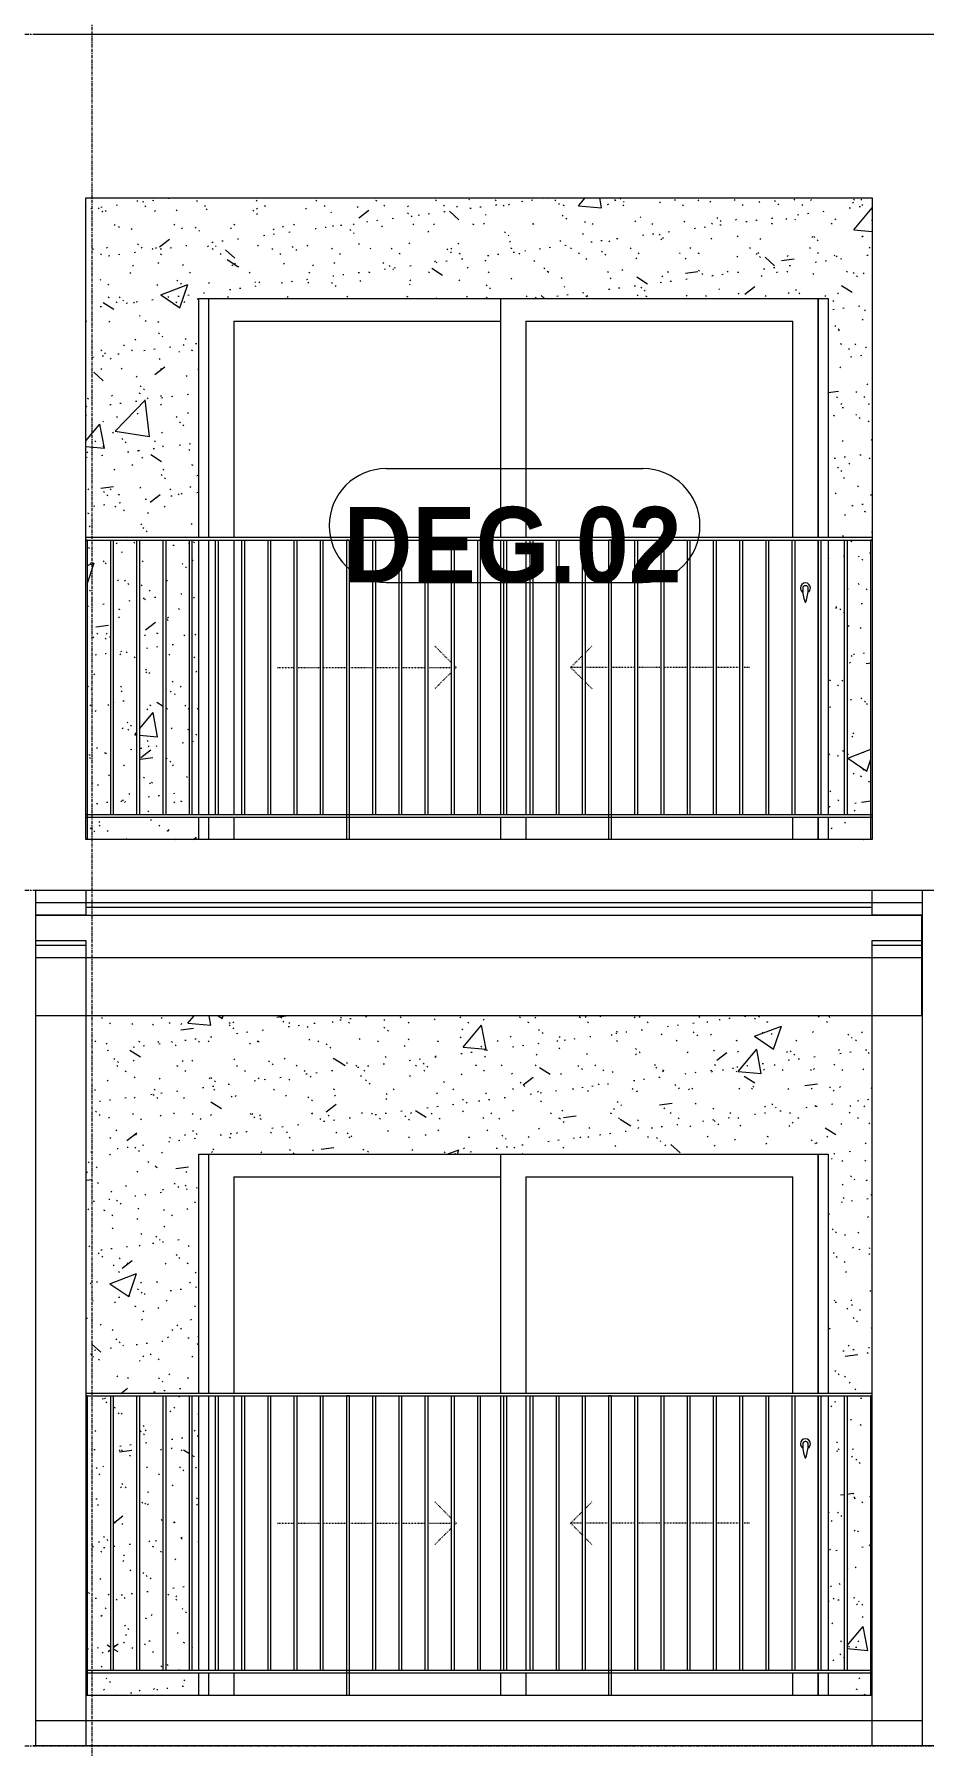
# Model space of a CAD drawing. Header units: millimetres. Extents: x 3451 to 201731, y -8641 to 35300.
# Drawn here: x 61507 to 65040, y 12400 to 19200 of the extents above; entities that cross this region are included whole.
import ezdxf

# ---------------------------------------------------------------- set-up
doc = ezdxf.new("R2010")
doc.units = ezdxf.units.MM
for name, pattern in [('Centre', [31.75, 6.35, -4.7625, 15.875, -4.7625]), ('Dash', [6, 3, -3]), ('Grid Line', [22.225, 12.7, -3.175, 3.175, -3.175])]:
    doc.linetypes.add(name, pattern=pattern)
for name, color, linetype, lineweight in [('0-1', 7, 'Continuous', 5), ('A-DOOR', 31, 'Continuous', 9), ('A-DOOR-FRAM', 31, 'Continuous', 9), ('A-DOOR-HDLN', 31, 'Dash', 18), ('A-DOOR-IDEN', 31, 'Continuous', 9), ('A-FLOR', 192, 'Continuous', 9), ('A-FLOR-2', 7, 'Continuous', 9), ('A-FLOR-HRAL', 11, 'Continuous', 9), ('A-FLOR-LEVL-2', 51, 'Centre', 9), ('A-WALL', 113, 'Continuous', 9), ('A-WALL-PATT-2', 9, 'Continuous', 9), ('I-WALL-1', 7, 'Continuous', 9), ('S-BEAM-3', 7, 'Continuous', 9), ('S-COLS', 52, 'Continuous', 9), ('S-GRID-1', 1, 'Grid Line', 9)]:
    doc.layers.add(name, color=color, linetype=linetype, lineweight=lineweight)
doc.styles.add('Arial_B_1', font='arialbd.ttf', dxfattribs={"width": 0.9, "height": 300})
pattern_1 = [(50, (49422.4, 14125), (1093.104, -95.634), [114.3, -1257.3]), (355, (49422.4, 14125), (-211.46, 1146.34), [91.44, -1005.84]), (100.451, (49513.5, 14117), (881.656, 1050.7), [97.14, -1068.54]), (46.184, (49422.4, 14429.8), (1626.47, -252.26), [171.45, -1885.95]), (96.636, (49558, 14408.8), (1424.42, 1484.57), [145.71, -1602.81]), (351.184, (49422.4, 14429.8), (1424.43, 1484.55), [137.16, -1508.76]), (21, (49574.8, 14353.6), (909.686, -613.59), [114.3, -1257.3]), (326, (49574.8, 14353.6), (370.81, 1105.13), [91.44, -1005.84]), (71.451, (49650.6, 14302.5), (1280.5, 491.53), [97.14, -1068.54]), (37.5, (49422.43, 14125), (18.531, 507.33), [50.292, -943.356, 50.292, -970.788, -1009.65]), (37.5, (49422.43, 14125), (18.531, 507.33), [-2014.73, 50.29, -959.36]), (7.5, (49422.43, 14125), (400.918, 601.084), [50.292, -531.876, 50.292, -920.496, -384.81]), (7.5, (49422.43, 14125), (400.918, 601.084), [-1552.956, 50.292, -334.518]), (327.5, (49082.58, 14125), (813.545, -34.374), [50.292, -330.708, 50.292, -1138.428, -1577.34]), (327.5, (49082.58, 14125), (813.545, -34.374), [-1569.72, 50.29, -1527.05]), (317.5, (48930.2, 14125), (888.775, 152.56), [50.292, -445.008, 50.292, -739.14, -1120.14]), (317.5, (48930.2, 14125), (888.775, 152.56), [-1284.73, 50.29, -1069.85])]
pattern_2 = [(37.5, (49422.43, 14125), (-4.7995, 146.8239), [5.029, -110.795, 5.029, -124.511, -123.825]), (37.5, (49422.43, 14125), (-4.7995, 146.8239), [-245.364, 5.029, -118.796]), (7.5, (49422.43, 14125), (134.8574, 215.0472), [5.029, -57.455, 5.029, -99.365, -40.005]), (7.5, (49422.43, 14125), (134.8574, 215.0472), [-166.878, 5.029, -34.976]), (327.5, (49328.7, 14125), (237.2978, 0.4316), [5.029, -33.071, 5.029, -132.131, -179.07]), (327.5, (49328.7, 14125), (237.2978, 0.4316), [-175.26, 5.029, -174.041]), (317.5, (49328.7, 14125), (229.067, 66.8792), [5.029, -14.021, 5.029, -84.887, -102.87]), (317.5, (49328.7, 14125), (229.067, 66.8792), [-108.966, 5.029, -97.841])]

# ---------------------------------------------------------------- blocks, each defined once
blk = doc.blocks.new('NCV_TKTC_KET CAU_rvt-1-TKCS_MẶT CẮT C')
at = {"layer": 'A-FLOR-2'}
for p, q in [((61511.9, 15700), (65035.3, 15700)), ((65035.3, 15530), (61511.9, 15530))]:
    blk.add_line(p, q, dxfattribs=at)
at = {"layer": 'S-BEAM-3'}
for p, q in [((65032.2, 15300), (65032.2, 15700)), ((65032.2, 15300), (61511.9, 15300)), ((61511.9, 12500), (64835.3, 12500)), ((64835.3, 12500), (65035.3, 12500))]:
    blk.add_line(p, q, dxfattribs=at)
blk = doc.blocks.new('NCV_TKTC_TANG 3 - 4_rvt-1-TKCS_MẶT CẮT C')
at = {"layer": 'A-WALL-PATT-2'}
h = blk.add_hatch(dxfattribs=at)
h.set_pattern_fill('FP_4', color=256, style=0, pattern_type=2)
h.set_pattern_definition(pattern_1)
h.paths.add_polyline_path([(61716.9, 12600), (62160.3, 12600), (62160.3, 12690), (61716.9, 12690), (61716.9, 12606.3)])
h.paths.add_polyline_path([(64830.3, 12600), (64830.3, 12690), (64660.3, 12690), (64660.3, 12600), (64825.4, 12600)])
h.paths.add_polyline_path([(61760.7, 12700), (61811, 12700), (61811, 13790), (61716.9, 13790), (61716.9, 12700)])
h.paths.add_polyline_path([(61950.6, 12700), (62019.3, 12700), (62019.3, 13790), (61925.2, 13790), (61925.2, 12700)])
h.paths.add_polyline_path([(62029.3, 12700), (62123.4, 12700), (62123.4, 13790), (62029.3, 13790), (62029.3, 12945.8)])
h.paths.add_polyline_path([(62133.4, 12700), (62160.3, 12700), (62160.3, 13790), (62133.4, 13790), (62133.4, 12945.8)])
h.paths.add_polyline_path([(61915.2, 12700), (61915.2, 13790), (61821, 13790), (61821, 12700)])
h.paths.add_polyline_path([(64830.3, 12700), (64830.3, 13790), (64736.2, 13790), (64736.2, 12700), (64817.7, 12700)])
h.paths.add_polyline_path([(64660.3, 12700), (64726.2, 12700), (64726.2, 13790), (64660.3, 13790), (64660.3, 12945.8)])
h.paths.add_polyline_path([(64729.1, 13800), (64835.3, 13800), (64835.3, 15300), (61711.9, 15300), (61711.9, 13800), (62160.3, 13800), (62160.3, 14750), (64660.3, 14750), (64660.3, 13800), (64683.7, 13800)])
h = blk.add_hatch(dxfattribs=at)
h.set_pattern_fill('FP_5', color=256, style=0, pattern_type=2)
h.set_pattern_definition(pattern_2)
h.paths.add_polyline_path([(61716.9, 12600), (62160.3, 12600), (62160.3, 12690), (61716.9, 12690), (61716.9, 12606.3)])
h.paths.add_polyline_path([(64830.3, 12600), (64830.3, 12690), (64660.3, 12690), (64660.3, 12600), (64825.4, 12600)])
h.paths.add_polyline_path([(61760.7, 12700), (61811, 12700), (61811, 13790), (61716.9, 13790), (61716.9, 12700)])
h.paths.add_polyline_path([(61950.6, 12700), (62019.3, 12700), (62019.3, 13790), (61925.2, 13790), (61925.2, 12700)])
h.paths.add_polyline_path([(62029.3, 12700), (62123.4, 12700), (62123.4, 13790), (62029.3, 13790), (62029.3, 12945.8)])
h.paths.add_polyline_path([(62133.4, 12700), (62160.3, 12700), (62160.3, 13790), (62133.4, 13790), (62133.4, 12945.8)])
h.paths.add_polyline_path([(61915.2, 12700), (61915.2, 13790), (61821, 13790), (61821, 12700)])
h.paths.add_polyline_path([(64830.3, 12700), (64830.3, 13790), (64736.2, 13790), (64736.2, 12700), (64817.7, 12700)])
h.paths.add_polyline_path([(64660.3, 12700), (64726.2, 12700), (64726.2, 13790), (64660.3, 13790), (64660.3, 12945.8)])
h.paths.add_polyline_path([(64729.1, 13800), (64835.3, 13800), (64835.3, 15300), (61711.9, 15300), (61711.9, 13800), (62160.3, 13800), (62160.3, 14750), (64660.3, 14750), (64660.3, 13800), (64683.7, 13800)])
at = {"layer": 'I-WALL-1'}
for p, q in [((62160.3, 13800), (62160.3, 14750)), ((62160.3, 14750), (64660.3, 14750)), ((64660.3, 14750), (64660.3, 13800)), ((62160.3, 12700), (62160.3, 13790)), ((64660.3, 13790), (64660.3, 12700)), ((62160.3, 12600), (62160.3, 12690)), ((64660.3, 12690), (64660.3, 12600))]:
    blk.add_line(p, q, dxfattribs=at)
blk = doc.blocks.new('NCV_TKTC_TANG 5_rvt-1-TKCS_MẶT CẮT C')
at = {"layer": 'A-WALL-PATT-2'}
h = blk.add_hatch(dxfattribs=at)
h.set_pattern_fill('FP_4', color=256, style=0, pattern_type=2)
h.set_pattern_definition(pattern_1)
h.paths.add_polyline_path([(64816.1, 16000), (64830.3, 16000), (64830.3, 16090), (64660.3, 16090), (64660.3, 16000)])
h.paths.add_polyline_path([(61741.2, 16000), (62160.3, 16000), (62160.3, 16090), (61716.9, 16090), (61716.9, 16000)])
h.paths.add_polyline_path([(62029.3, 16100), (62123.4, 16100), (62123.4, 17190), (62029.3, 17190), (62029.3, 16317.3)])
h.paths.add_polyline_path([(61716.9, 16100), (61811, 16100), (61811, 17190), (61716.9, 17190), (61716.9, 16542.9)])
h.paths.add_polyline_path([(61915.2, 16100), (61915.2, 17190), (61821, 17190), (61821, 16100)])
h.paths.add_polyline_path([(64830.3, 16100), (64830.3, 17190), (64736.2, 17190), (64736.2, 16100), (64817.7, 16100)])
h.paths.add_polyline_path([(62160.3, 16100), (62160.3, 17190), (62133.4, 17190), (62133.4, 16100)])
h.paths.add_polyline_path([(64726.2, 16100), (64726.2, 17190), (64660.3, 17190), (64660.3, 16100)])
h.paths.add_polyline_path([(61950.6, 16100), (62019.3, 16100), (62019.3, 17190), (61925.2, 17190), (61925.2, 16100)])
h.paths.add_polyline_path([(64733.3, 17200), (64835.3, 17200), (64835.3, 18550), (61711.9, 18550), (61711.9, 17200), (62160.3, 17200), (62160.3, 18150), (64660.3, 18150), (64660.3, 17200), (64729.1, 17200)])
h = blk.add_hatch(dxfattribs=at)
h.set_pattern_fill('FP_5', color=256, style=0, pattern_type=2)
h.set_pattern_definition(pattern_2)
h.paths.add_polyline_path([(64816.1, 16000), (64830.3, 16000), (64830.3, 16090), (64660.3, 16090), (64660.3, 16000)])
h.paths.add_polyline_path([(61741.2, 16000), (62160.3, 16000), (62160.3, 16090), (61716.9, 16090), (61716.9, 16000)])
h.paths.add_polyline_path([(62029.3, 16100), (62123.4, 16100), (62123.4, 17190), (62029.3, 17190), (62029.3, 16317.3)])
h.paths.add_polyline_path([(61716.9, 16100), (61811, 16100), (61811, 17190), (61716.9, 17190), (61716.9, 16542.9)])
h.paths.add_polyline_path([(61915.2, 16100), (61915.2, 17190), (61821, 17190), (61821, 16100)])
h.paths.add_polyline_path([(64830.3, 16100), (64830.3, 17190), (64736.2, 17190), (64736.2, 16100), (64817.7, 16100)])
h.paths.add_polyline_path([(62160.3, 16100), (62160.3, 17190), (62133.4, 17190), (62133.4, 16100)])
h.paths.add_polyline_path([(64726.2, 16100), (64726.2, 17190), (64660.3, 17190), (64660.3, 16100)])
h.paths.add_polyline_path([(61950.6, 16100), (62019.3, 16100), (62019.3, 17190), (61925.2, 17190), (61925.2, 16100)])
h.paths.add_polyline_path([(64733.3, 17200), (64835.3, 17200), (64835.3, 18550), (61711.9, 18550), (61711.9, 17200), (62160.3, 17200), (62160.3, 18150), (64660.3, 18150), (64660.3, 17200), (64729.1, 17200)])
at = {"layer": 'I-WALL-1'}
for p, q in [((62160.3, 17200), (62160.3, 18150)), ((62160.3, 18150), (64660.3, 18150)), ((64660.3, 18150), (64660.3, 17200)), ((62160.3, 16100), (62160.3, 17190)), ((64660.3, 17190), (64660.3, 16100)), ((62160.3, 16000), (62160.3, 16090)), ((64660.3, 16090), (64660.3, 16000))]:
    blk.add_line(p, q, dxfattribs=at)
blk = doc.blocks.new('DEG_02-DEG_03 - DEG_02-2500x2400mm-CỬA ĐI 02 CÁNH TRƯỢT-625766-TKCS_MẶT CẮT C')
at = {"layer": 'A-DOOR'}
for p, q in [((55160.3, 10400), (55160.3, 11350)), ((56420.3, 11350), (56420.3, 10400)), ((54100.3, 11260), (54100.3, 10400)), ((54100.3, 11260), (55160.3, 11260)), ((55260.3, 11260), (55260.3, 10400)), ((55260.3, 11260), (56320.3, 11260)), ((56320.3, 10400), (56320.3, 11260)), ((54100.3, 10390), (54100.3, 9300)), ((55160.3, 9300), (55160.3, 10390)), ((55260.3, 10390), (55260.3, 9300)), ((56420.3, 10390), (56420.3, 9300)), ((54100.3, 9290), (54100.3, 9200)), ((55160.3, 9200), (55160.3, 9290)), ((55260.3, 9290), (55260.3, 9200)), ((56320.3, 9200), (56320.3, 9290)), ((56420.3, 9290), (56420.3, 9200))]:
    blk.add_line(p, q, dxfattribs=at)
at = {"layer": 'A-DOOR', "flags": 128}
blk.add_lwpolyline([(56371.8, 10208.7), (56371.8, 10208.7), (56371.8, 10208.7), (56371.8, 10208.7), (56371.8, 10208.7), (56371.8, 10208.7), (56371.8, 10208.7), (56371.7, 10208.7), (56371.7, 10208.7), (56371.7, 10208.7), (56371.7, 10208.7), (56371.6, 10208.7), (56371.6, 10208.7), (56371.6, 10208.7), (56371.5, 10208.7), (56371.5, 10208.7), (56371.5, 10208.7), (56371.4, 10208.7), (56371.4, 10208.7), (56371.4, 10208.7), (56371.3, 10208.7), (56371.3, 10208.7), (56371.2, 10208.7), (56371.2, 10208.7), (56371.1, 10208.7), (56371.1, 10208.7), (56371, 10208.7), (56371, 10208.7), (56370.9, 10208.7), (56370.9, 10208.7), (56370.8, 10208.7), (56370.7, 10208.7), (56370.7, 10208.7), (56370.6, 10208.7), (56370.6, 10208.7), (56370.5, 10208.7), (56370.4, 10208.7), (56370.4, 10208.7), (56370.3, 10208.7), (56370.3, 10208.7), (56370.2, 10208.7), (56370.1, 10208.7), (56370.1, 10208.7), (56370, 10208.7), (56370, 10208.7), (56369.9, 10208.7), (56369.9, 10208.7), (56369.8, 10208.7), (56369.7, 10208.7), (56369.7, 10208.7), (56369.6, 10208.7), (56369.6, 10208.7), (56369.5, 10208.7), (56369.5, 10208.7), (56369.4, 10208.7), (56369.4, 10208.7), (56369.3, 10208.7), (56369.3, 10208.7), (56369.2, 10208.7), (56369.2, 10208.7), (56369.2, 10208.7), (56369.1, 10208.7), (56369.1, 10208.7), (56369.1, 10208.7), (56369, 10208.7), (56369, 10208.7), (56369, 10208.7), (56368.9, 10208.7), (56368.9, 10208.7), (56368.9, 10208.7), (56368.9, 10208.7), (56368.9, 10208.7), (56368.8, 10208.7), (56368.8, 10208.7), (56368.8, 10208.7), (56368.8, 10208.7), (56368.8, 10208.7)], dxfattribs=at)
at = {"layer": 'A-DOOR'}
for centre, radius, start, end in [((56370.3, 10200), 20, 0, 180), ((56368.8, 10199.2), 9.45, 90, 180), ((56371.8, 10199.2), 9.45, 0, 90), ((56370.3, 10200), 20, 180, 240), ((56524.1, 10199.2), 164.8, 180, 199.13397), ((56370.7, 10146), 2.34, 199.13397, 261.03098), ((56369.9, 10146), 2.34, 278.96902, 340.86603), ((56216.5, 10199.2), 164.8, 340.86603, 0), ((56370.3, 10200), 20, 300, 0)]:
    blk.add_arc(centre, radius, start, end, dxfattribs=at)
at = {"layer": 'A-DOOR-FRAM'}
for p, q in [((54000.3, 10400), (54000.3, 11350)), ((56420.3, 10400), (56420.3, 11350)), ((54000.3, 9300), (54000.3, 10390)), ((56420.3, 9300), (56420.3, 10390)), ((54000.3, 9200), (54000.3, 9290)), ((56420.3, 9200), (56420.3, 9290))]:
    blk.add_line(p, q, dxfattribs=at)
at = {"layer": 'A-DOOR-HDLN'}
for p, q in [((54964.5, 9902.8), (54898.2, 9969.1)), ((55437.6, 9884.2), (55485.1, 9931.7)), ((55495.1, 9941.7), (55522.4, 9969.1)), ((54273.1, 9884.2), (54339.8, 9884.2)), ((54349.8, 9884.2), (54443.9, 9884.2)), ((54453.9, 9884.2), (54548.1, 9884.2)), ((54558.1, 9884.2), (54652.2, 9884.2)), ((54662.2, 9884.2), (54756.3, 9884.2)), ((54766.3, 9884.2), (54860.4, 9884.2)), ((54870.4, 9884.2), (54964.5, 9884.2)), ((54964.5, 9865.7), (54898.2, 9799.4)), ((54983.1, 9884.2), (54974.5, 9892.8)), ((54983.1, 9884.2), (54974.5, 9875.7)), ((54974.5, 9884.2), (54983.1, 9884.2)), ((55437.6, 9884.2), (55485.1, 9836.7)), ((55485.1, 9884.2), (55437.6, 9884.2)), ((55589.2, 9884.2), (55495.1, 9884.2)), ((55693.3, 9884.2), (55599.2, 9884.2)), ((55797.4, 9884.2), (55703.3, 9884.2)), ((55901.5, 9884.2), (55807.4, 9884.2)), ((56005.6, 9884.2), (55911.5, 9884.2)), ((56109.7, 9884.2), (56015.6, 9884.2)), ((56147.6, 9884.2), (56119.7, 9884.2)), ((55495.1, 9826.7), (55522.4, 9799.4))]:
    blk.add_line(p, q, dxfattribs=at)
blk = doc.blocks.new('Railing - 10mm-1251313-TKCS_MẶT CẮT C')
at = {"layer": 'A-FLOR-HRAL'}
for p, q in [((61811, 5900), (61811, 6990)), ((61821, 6990), (61821, 5900))]:
    blk.add_line(p, q, dxfattribs=at)
blk = doc.blocks.new('Railing - 50 x 10mm-1251315-TKCS_MẶT CẮT C')
at = {"layer": 'A-FLOR-HRAL'}
for p, q in [((62758.1, 6990), (62748.1, 6990)), ((62748.1, 5800), (62748.1, 6990)), ((62758.1, 6990), (62758.1, 5800))]:
    blk.add_line(p, q, dxfattribs=at)
blk = doc.blocks.new('Railing - 50 x 10mm-1251311-TKCS_MẶT CẮT C')
at = {"layer": 'A-FLOR-HRAL'}
for q in [(61711.9, 6990), (61716.9, 5800)]:
    blk.add_line((61716.9, 6990), q, dxfattribs=at)
blk = doc.blocks.new('Railing - 50 x 10mm-V171-TKCS_MẶT CẮT C')
at = {"layer": 'A-FLOR-HRAL'}
for p in [(64835.3, 17190), (64830.3, 16000)]:
    blk.add_line(p, (64830.3, 17190), dxfattribs=at)
blk = doc.blocks.new('Railing - Railing-3262431-TKCS_MẶT CẮT C')
at = {"layer": 'A-FLOR-HRAL'}
for p, q in [((61711.9, 16100), (64835.3, 16100)), ((61711.9, 16090), (64835.3, 16090))]:
    blk.add_line(p, q, dxfattribs=at)
for name, p in [('Railing - 50 x 10mm-1251311-TKCS_MẶT CẮT C', (0, 10200)), ('Railing - 10mm-1251313-TKCS_MẶT CẮT C', (0, 10200)), ('Railing - 10mm-1251313-TKCS_MẶT CẮT C', (104.1, 10200)), ('Railing - 10mm-1251313-TKCS_MẶT CẮT C', (208.2, 10200)), ('Railing - 10mm-1251313-TKCS_MẶT CẮT C', (312.3, 10200)), ('Railing - 10mm-1251313-TKCS_MẶT CẮT C', (416.4, 10200)), ('Railing - 10mm-1251313-TKCS_MẶT CẮT C', (520.6, 10200)), ('Railing - 10mm-1251313-TKCS_MẶT CẮT C', (624.7, 10200)), ('Railing - 10mm-1251313-TKCS_MẶT CẮT C', (728.8, 10200)), ('Railing - 10mm-1251313-TKCS_MẶT CẮT C', (832.9, 10200)), ('Railing - 50 x 10mm-1251315-TKCS_MẶT CẮT C', (0, 10200)), ('Railing - 10mm-1251313-TKCS_MẶT CẮT C', (1041.1, 10200)), ('Railing - 10mm-1251313-TKCS_MẶT CẮT C', (1145.2, 10200)), ('Railing - 10mm-1251313-TKCS_MẶT CẮT C', (1249.3, 10200)), ('Railing - 10mm-1251313-TKCS_MẶT CẮT C', (1353.5, 10200)), ('Railing - 10mm-1251313-TKCS_MẶT CẮT C', (1457.6, 10200)), ('Railing - 10mm-1251313-TKCS_MẶT CẮT C', (1561.7, 10200)), ('Railing - 10mm-1251313-TKCS_MẶT CẮT C', (1665.8, 10200)), ('Railing - 10mm-1251313-TKCS_MẶT CẮT C', (1769.9, 10200)), ('Railing - 10mm-1251313-TKCS_MẶT CẮT C', (1874, 10200)), ('Railing - 50 x 10mm-1251315-TKCS_MẶT CẮT C', (1041.1, 10200)), ('Railing - 10mm-1251313-TKCS_MẶT CẮT C', (2082.2, 10200)), ('Railing - 10mm-1251313-TKCS_MẶT CẮT C', (2186.4, 10200)), ('Railing - 10mm-1251313-TKCS_MẶT CẮT C', (2290.5, 10200)), ('Railing - 10mm-1251313-TKCS_MẶT CẮT C', (2394.6, 10200)), ('Railing - 10mm-1251313-TKCS_MẶT CẮT C', (2498.7, 10200)), ('Railing - 10mm-1251313-TKCS_MẶT CẮT C', (2602.8, 10200)), ('Railing - 10mm-1251313-TKCS_MẶT CẮT C', (2706.9, 10200)), ('Railing - 10mm-1251313-TKCS_MẶT CẮT C', (2811, 10200)), ('Railing - 10mm-1251313-TKCS_MẶT CẮT C', (2915.1, 10200)), ('Railing - 50 x 10mm-V171-TKCS_MẶT CẮT C', (0, 0))]:
    blk.add_blockref(name, p)
blk = doc.blocks.new('Top Rail Type - Top Rail_Internal_-3262432-TKCS_MẶT CẮT C')
at = {"layer": 'A-FLOR-HRAL'}
for p, q in [((64835.3, 17200), (61711.9, 17200)), ((61711.9, 17190), (64835.3, 17190))]:
    blk.add_line(p, q, dxfattribs=at)
blk = doc.blocks.new('Railing - Railing-3817524-TKCS_MẶT CẮT C')
at = {"layer": 'A-FLOR-HRAL'}
for p, q in [((61711.9, 12700), (64835.3, 12700)), ((61711.9, 12690), (64835.3, 12690))]:
    blk.add_line(p, q, dxfattribs=at)
for name, p in [('Railing - 50 x 10mm-1251311-TKCS_MẶT CẮT C', (0, 6800)), ('Railing - 10mm-1251313-TKCS_MẶT CẮT C', (0, 6800)), ('Railing - 10mm-1251313-TKCS_MẶT CẮT C', (104.1, 6800)), ('Railing - 10mm-1251313-TKCS_MẶT CẮT C', (208.2, 6800)), ('Railing - 10mm-1251313-TKCS_MẶT CẮT C', (312.3, 6800)), ('Railing - 10mm-1251313-TKCS_MẶT CẮT C', (416.4, 6800)), ('Railing - 10mm-1251313-TKCS_MẶT CẮT C', (520.6, 6800)), ('Railing - 10mm-1251313-TKCS_MẶT CẮT C', (624.7, 6800)), ('Railing - 10mm-1251313-TKCS_MẶT CẮT C', (728.8, 6800)), ('Railing - 10mm-1251313-TKCS_MẶT CẮT C', (832.9, 6800)), ('Railing - 50 x 10mm-1251315-TKCS_MẶT CẮT C', (0, 6800)), ('Railing - 10mm-1251313-TKCS_MẶT CẮT C', (1041.1, 6800)), ('Railing - 10mm-1251313-TKCS_MẶT CẮT C', (1145.2, 6800)), ('Railing - 10mm-1251313-TKCS_MẶT CẮT C', (1249.3, 6800)), ('Railing - 10mm-1251313-TKCS_MẶT CẮT C', (1353.5, 6800)), ('Railing - 10mm-1251313-TKCS_MẶT CẮT C', (1457.6, 6800)), ('Railing - 10mm-1251313-TKCS_MẶT CẮT C', (1561.7, 6800)), ('Railing - 10mm-1251313-TKCS_MẶT CẮT C', (1665.8, 6800)), ('Railing - 10mm-1251313-TKCS_MẶT CẮT C', (1769.9, 6800)), ('Railing - 10mm-1251313-TKCS_MẶT CẮT C', (1874, 6800)), ('Railing - 50 x 10mm-1251315-TKCS_MẶT CẮT C', (1041.1, 6800)), ('Railing - 10mm-1251313-TKCS_MẶT CẮT C', (2082.2, 6800)), ('Railing - 10mm-1251313-TKCS_MẶT CẮT C', (2186.4, 6800)), ('Railing - 10mm-1251313-TKCS_MẶT CẮT C', (2290.5, 6800)), ('Railing - 10mm-1251313-TKCS_MẶT CẮT C', (2394.6, 6800)), ('Railing - 10mm-1251313-TKCS_MẶT CẮT C', (2498.7, 6800)), ('Railing - 10mm-1251313-TKCS_MẶT CẮT C', (2602.8, 6800)), ('Railing - 10mm-1251313-TKCS_MẶT CẮT C', (2706.9, 6800)), ('Railing - 10mm-1251313-TKCS_MẶT CẮT C', (2811, 6800)), ('Railing - 10mm-1251313-TKCS_MẶT CẮT C', (2915.1, 6800)), ('Railing - 50 x 10mm-V171-TKCS_MẶT CẮT C', (0, -3400))]:
    blk.add_blockref(name, p)
blk = doc.blocks.new('Top Rail Type - Top Rail_Internal_-3817525-TKCS_MẶT CẮT C')
at = {"layer": 'A-FLOR-HRAL'}
for p, q in [((64835.3, 13800), (61711.9, 13800)), ((61711.9, 13790), (64835.3, 13790))]:
    blk.add_line(p, q, dxfattribs=at)
blk = doc.blocks.new('STN_Door Tag - STN_Door Tag-1788670-TKCS_MẶT CẮT C')
at = {"layer": 'A-DOOR-IDEN'}
for p, q in [((34031.7, 10331.8), (35051.8, 10331.8)), ((34031.7, 9879), (35051.8, 9879))]:
    blk.add_line(p, q, dxfattribs=at)
for centre, start, end in [((34031.7, 10105.4), 90, 270), ((35051.8, 10105.4), 270, 90)]:
    blk.add_arc(centre, 226.4, start, end, dxfattribs=at)

msp = doc.modelspace()

# ---------------------------------------------------------------- linework, layer by layer
at = {"layer": 'A-FLOR'}
msp.add_line((64835.3, 15730), (61711.9, 15730), dxfattribs=at)
at = {"layer": 'A-FLOR-LEVL-2'}
for p, q in [((3450.8, 19200), (93442.9, 19200)), ((3450.8, 15800), (93442.9, 15800)), ((3450.8, 12400), (93442.9, 12400))]:
    msp.add_line(p, q, dxfattribs=at)
at = {"layer": 'A-WALL'}
for p, q in [((61501.9, 19200), (68634.9, 19200)), ((61711.9, 16000), (61711.9, 18550)), ((61711.9, 18550), (64835.3, 18550)), ((64835.3, 18550), (64835.3, 16000)), ((64835.3, 16000), (61711.9, 16000)), ((61501.9, 15800), (68634.9, 15800)), ((61511.9, 15800), (61511.9, 12400)), ((65035.3, 12400), (65035.3, 15800)), ((61511.9, 15750), (65035.3, 15750)), ((61511.9, 15600), (61711.9, 15600)), ((61711.9, 15600), (61711.9, 12600)), ((64835.3, 12600), (64835.3, 15600)), ((64835.3, 15600), (65035.3, 15600)), ((64835.3, 12600), (61711.9, 12600)), ((68634.9, 12400), (61501.9, 12400))]:
    msp.add_line(p, q, dxfattribs=at)
at = {"layer": 'S-COLS'}
for p, q in [((61711.9, 15800), (61711.9, 15700)), ((64835.3, 15700), (64835.3, 15800)), ((61711.9, 15700), (61511.9, 15700)), ((65035.3, 15700), (64835.3, 15700)), ((61711.9, 15580), (61511.9, 15580)), ((61711.9, 15580), (61711.9, 12400)), ((64835.3, 12400), (64835.3, 15580)), ((65035.3, 15580), (64835.3, 15580))]:
    msp.add_line(p, q, dxfattribs=at)
at = {"layer": 'S-GRID-1'}
msp.add_line((61736.9, -1941), (61736.9, 30542.5), dxfattribs=at)

# ---------------------------------------------------------------- block references
at = {"layer": '0-1'}
for name in ['NCV_TKTC_KET CAU_rvt-1-TKCS_MẶT CẮT C', 'NCV_TKTC_TANG 5_rvt-1-TKCS_MẶT CẮT C', 'NCV_TKTC_TANG 3 - 4_rvt-1-TKCS_MẶT CẮT C']:
    msp.add_blockref(name, (0, 0), dxfattribs=at)
at = {"layer": 'A-DOOR'}
for p in [(8200, 6800), (8200, 3400)]:
    msp.add_blockref('DEG_02-DEG_03 - DEG_02-2500x2400mm-CỬA ĐI 02 CÁNH TRƯỢT-625766-TKCS_MẶT CẮT C', p, dxfattribs=at)
at = {"layer": 'A-DOOR-IDEN'}
msp.add_blockref('STN_Door Tag - STN_Door Tag-1788670-TKCS_MẶT CẮT C', (28873.2, 7142.4), dxfattribs=at)
at = {"layer": 'A-FLOR-HRAL'}
for name in ['Top Rail Type - Top Rail_Internal_-3262432-TKCS_MẶT CẮT C', 'Railing - Railing-3262431-TKCS_MẶT CẮT C', 'Top Rail Type - Top Rail_Internal_-3817525-TKCS_MẶT CẮT C', 'Railing - Railing-3817524-TKCS_MẶT CẮT C']:
    msp.add_blockref(name, (0, 0), dxfattribs=at)

# ---------------------------------------------------------------- texts
at = {"layer": 'A-DOOR-IDEN', "insert": (63407.3, 17170), "char_height": 300, "width": 1375.65, "attachment_point": 5, "line_spacing_factor": 0.936439, "style": 'Arial_B_1'}
msp.add_mtext('\\pt6.75,13.5,20.25,27,33.75,40.5,47.25,54,60.75,67.5,74.25,81,87.75,94.5,101.25,108,114.75,121.5,128.25,135,141.75,148.5,155.25,162,168.75,175.5,182.25,189,195.75,202.5,209.25,216;DEG.02', dxfattribs=at)

doc.saveas('drawing.dxf')
